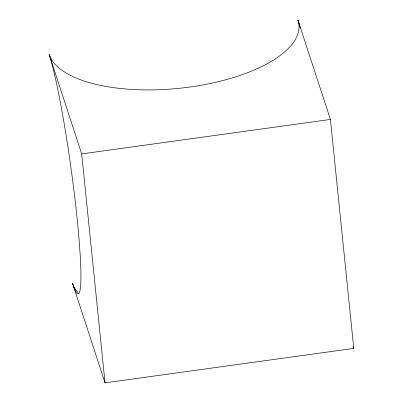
<?xml version="1.0" encoding="UTF-8"?>
<svg xmlns="http://www.w3.org/2000/svg" width="403" height="403" viewBox="0 0 403 403"><rect width="100%" height="100%" fill="white"/><g stroke="black" fill="none" stroke-linecap="round" stroke-linejoin="round"><path stroke-width="0.6" d="M49.231 54.601L81.688 153.901L330.415 119.449L353.769 348.399L105.042 382.85L72.585 283.551A125.963 10.146 82.1 0 0 77.134 218.728A125.963 10.146 82.1 0 0 49.231 54.601A125.963 51.241 -5.8 0 0 189.823 87.028A125.963 51.241 -5.8 0 0 297.958 20.15L330.415 119.449M353.179 346.605L353.769 348.399M81.688 153.901L105.042 382.85M297.958 20.15A125.963 10.146 82.1 0 1 300.29 28.019M78.514 293.319A125.963 51.241 -5.8 0 1 72.585 283.551"/></g></svg>
